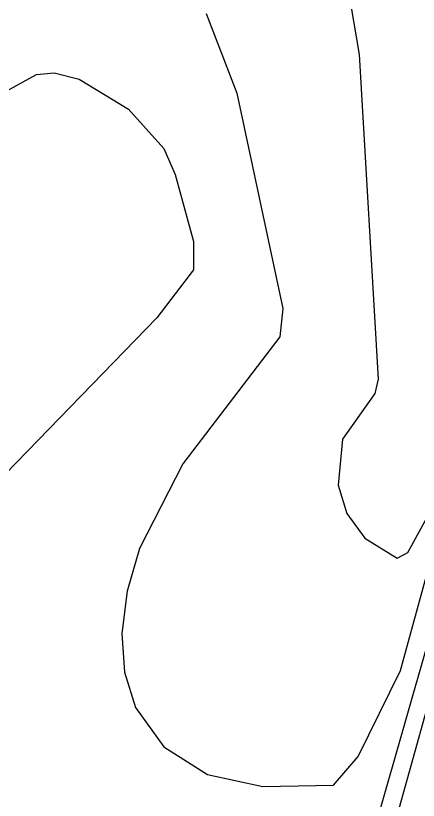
# Model space of a CAD drawing. Header units: inches. Extents: x 2608994 to 2618701, y 1261813 to 1271655.
# Drawn here: x 2617402.1 to 2617538.8, y 1263734 to 1264000.7 of the extents above; entities that cross this region are included whole.
import ezdxf

# ---------------------------------------------------------------- set-up
doc = ezdxf.new("R2010")
doc.units = ezdxf.units.IN
doc.header["$MEASUREMENT"] = 0

msp = doc.modelspace()

# ---------------------------------------------------------------- linework, layer by layer
for points, elevation in [([(2617408, 1263563.28), (2617481.2, 1263589.21), (2617492, 1263611.6), (2617518.4, 1263681.27), (2617542.4, 1263767.28), (2617565.2, 1263858.88), (2617642.62, 1264205.92), (2617720, 1264522.86), (2617729.61, 1264571.92), (2617736.85, 1264623.52), (2617727.55, 1264643.92), (2617712.91, 1264670.32), (2617662.4, 1264748.04)], 263), ([(2617321.6, 1263590.8), (2617409.2, 1263632.88), (2617494.4, 1263663.04), (2617506.4, 1263684.51), (2617525.6, 1263729.98), (2617542.4, 1263788.53), (2617560.05, 1263859.12), (2617646.3, 1264232.32), (2617723.6, 1264543.38), (2617733.2, 1264603.36), (2617722.32, 1264629.52), (2617703.55, 1264663.12), (2617654.87, 1264736.32)], 262), ([(2617512.8, 1264022.32), (2617518.69, 1263987.52), (2617525.16, 1263877.12), (2617524, 1263872.32), (2617513.1, 1263856.72), (2617511.62, 1263841.12), (2617514.57, 1263831.52), (2617520.68, 1263823.12), (2617531.6, 1263816.32), (2617535.2, 1263818.27), (2617542.4, 1263831.21), (2617550.55, 1263861.52), (2617608.4, 1264143.14)], 260), ([(2617466.8, 1264001.47), (2617477.22, 1263974.32), (2617492.85, 1263901.12), (2617491.74, 1263891.52), (2617458.81, 1263848.32), (2617444.16, 1263819.52), (2617439.96, 1263805.12), (2617438.13, 1263790.72), (2617439.01, 1263777.52), (2617442.75, 1263765.52), (2617452.4, 1263752.15), (2617467.25, 1263742.72), (2617486, 1263738.61), (2617510, 1263739.14), (2617518.4, 1263748.85), (2617532.8, 1263778.11), (2617554.96, 1263859.12), (2617592.11, 1264029.52)], 261), ([(2617382.12, 1263965.92), (2617409.2, 1263980.73), (2617415.2, 1263981.27), (2617423.6, 1263979.16), (2617440.4, 1263968.9), (2617452.4, 1263955.56), (2617456.28, 1263946.72), (2617462.47, 1263923.92), (2617462.43, 1263914.32), (2617450, 1263897.99), (2617391.31, 1263837.52)], 262)]:
    msp.add_lwpolyline(points, dxfattribs=dict(elevation=elevation))

doc.saveas('drawing.dxf')
